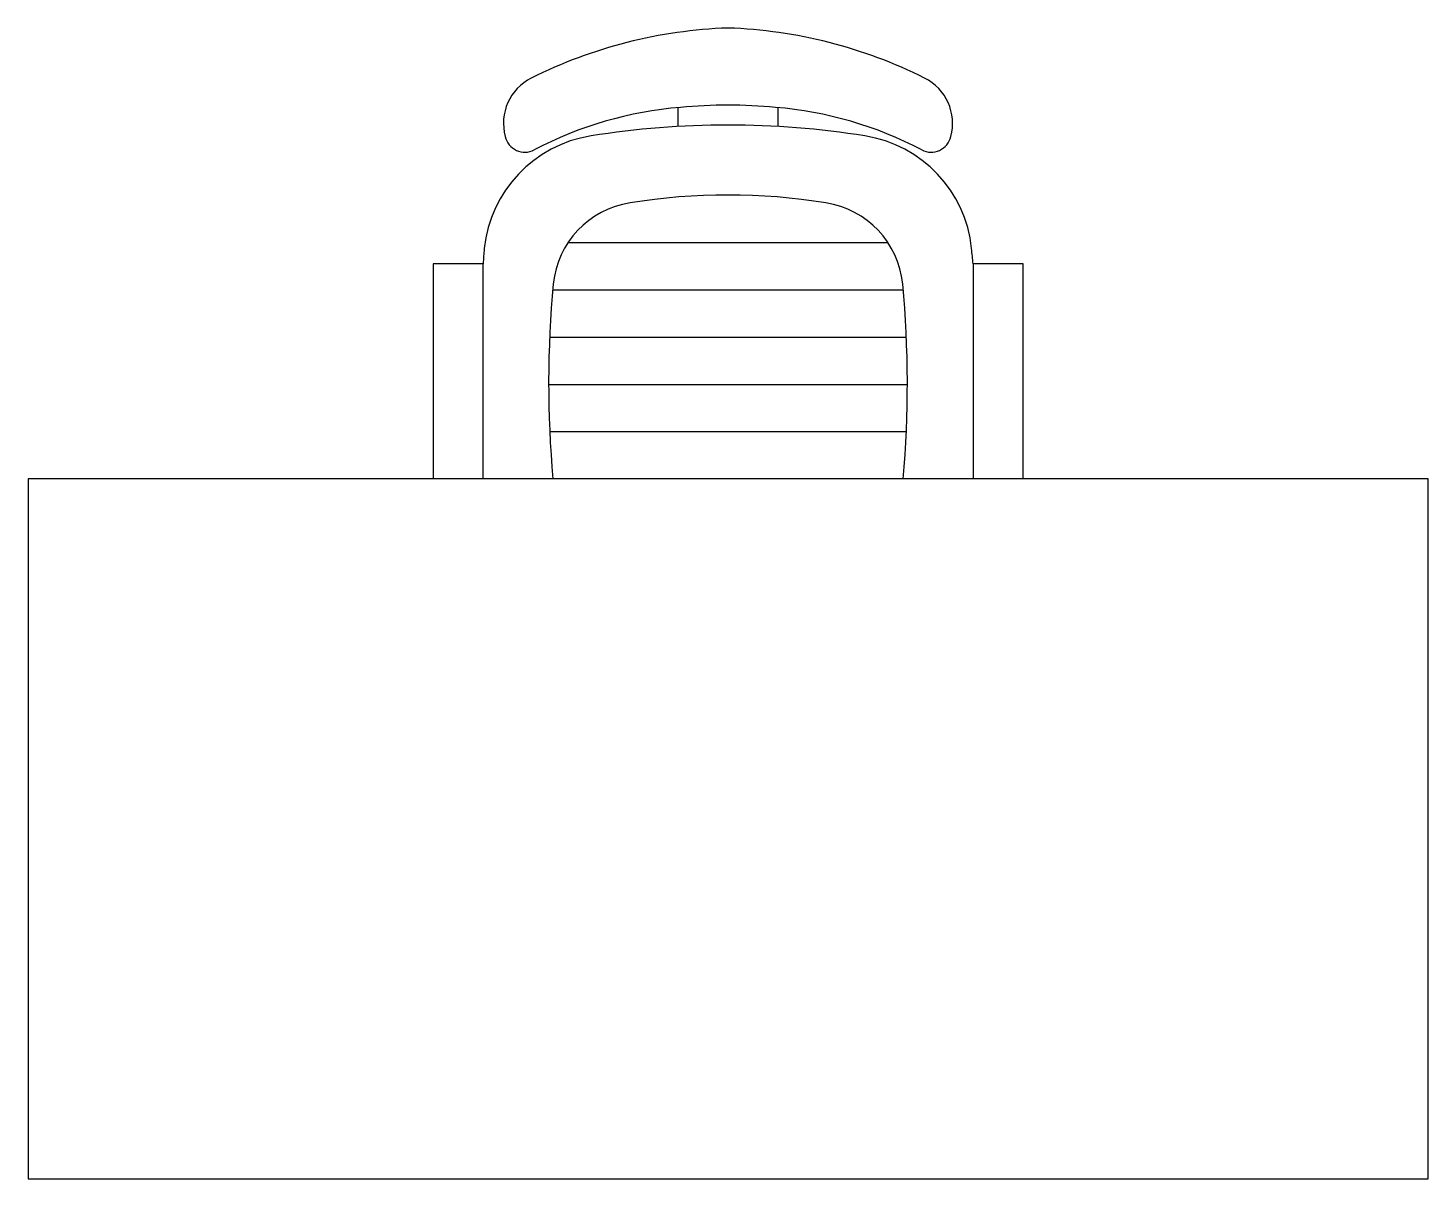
# Model space of a CAD drawing. Header units: millimetres. Extents: x -782.14 to -780.74, y 2725.39 to 2726.54.
import ezdxf

# ---------------------------------------------------------------- set-up
doc = ezdxf.new("R2010")
doc.units = ezdxf.units.MM
doc.header["$LTSCALE"] = 10
doc.layers.add('Móveis_cadeiras', color=2, linetype='Continuous')
doc.layers.add('Móveis_estações', color=2, linetype='Continuous')

msp = doc.modelspace()

# ---------------------------------------------------------------- linework, layer by layer
at = {"layer": 'Móveis_cadeiras'}
for p, q in [((-781.4934, 2726.4426), (-781.4934, 2726.4617)), ((-781.3934, 2726.4426), (-781.3934, 2726.4617))]:
    msp.add_line(p, q, dxfattribs=at)
at = {"layer": 'Móveis_cadeiras', "color": 1}
for p, q in [((-781.6032, 2726.3267), (-781.2837, 2726.3267)), ((-781.6187, 2726.2793), (-781.2682, 2726.2793)), ((-781.6218, 2726.232), (-781.2651, 2726.232)), ((-781.6228, 2726.1847), (-781.2641, 2726.1847)), ((-781.6217, 2726.1374), (-781.2652, 2726.1374))]:
    msp.add_line(p, q, dxfattribs=at)
at = {"layer": 'Móveis_cadeiras'}
for points in [[(-781.2207, 2726.4325, 0.35992), (-781.2468, 2726.4909, 0.10805), (-781.4434, 2726.541, 0.10805), (-781.6401, 2726.4909, 0.35992), (-781.6661, 2726.4325)], [(-781.5804, 2726.4331, 0.340817), (-781.6871, 2726.3205, 0.002688), (-781.6884, 2726.3053, 0.328643)], [(-781.1984, 2726.3053, 0.002688), (-781.1998, 2726.3205, 0.340817), (-781.3065, 2726.4331, 0.07931), (-781.5804, 2726.4331, 0.340817)], [(-781.2683, 2726.0901, 0.045416), (-781.2687, 2726.2851, 0.340817), (-781.3455, 2726.3662, 0.079866), (-781.5414, 2726.3662, 0.340817), (-781.6182, 2726.2851, 0.045416), (-781.6185, 2726.0901, 0.045416)]]:
    msp.add_lwpolyline(points, format="xyb", dxfattribs=at)
for points in [[(-781.6884, 2726.0901), (-781.6884, 2726.3053), (-781.7384, 2726.3053), (-781.7384, 2726.0901)], [(-781.1484, 2726.0901), (-781.1484, 2726.3053), (-781.1984, 2726.3053), (-781.1984, 2726.0901)]]:
    msp.add_lwpolyline(points, dxfattribs=at)
for centre, radius, start, end in [((-781.4596, 2726.0812), 0.3818, 94.7148, 117.7352), ((-781.4434, 2725.9687), 0.4952, 84.4899, 95.5101), ((-781.4273, 2726.0812), 0.3818, 62.2648, 85.2852), ((-781.6466, 2726.4368), 0.02, 192.3844, 297.7352), ((-781.2403, 2726.4368), 0.02, 242.2648, 347.6156)]:
    msp.add_arc(centre, radius, start, end, dxfattribs=at)
at = {"layer": 'Móveis_estações'}
msp.add_lwpolyline([(-780.7434, 2725.3901), (-780.7434, 2726.0901), (-782.1434, 2726.0901), (-782.1434, 2725.3901)], close=True, dxfattribs=at)

doc.saveas('drawing.dxf')
